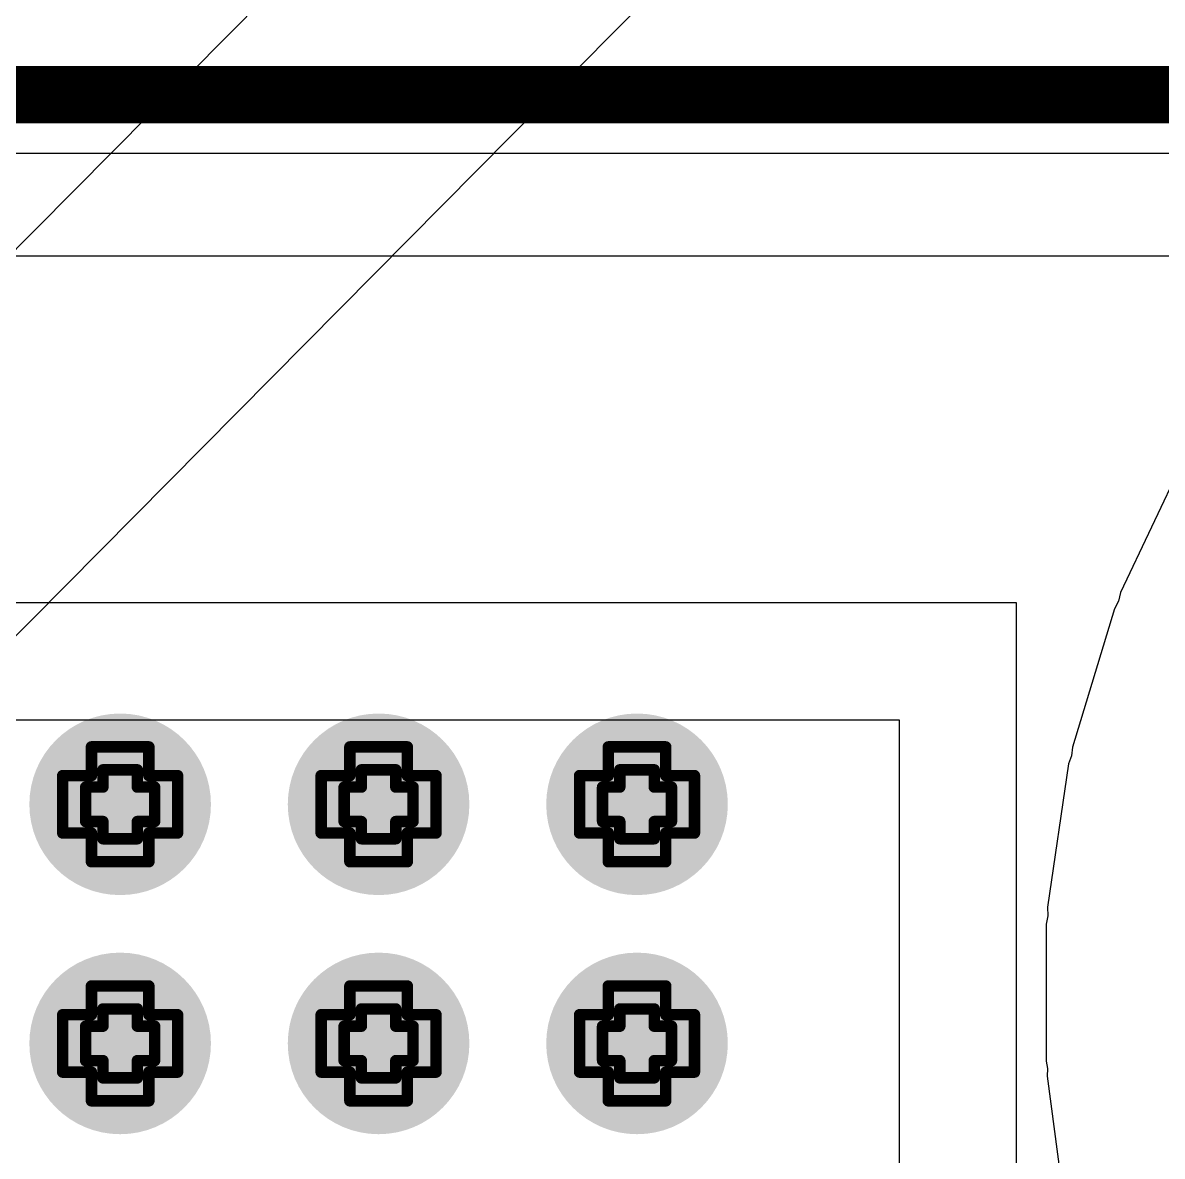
# Model space of a CAD drawing. Header units: inches. Extents: x -4 to 5258, y -4 to 5281.
# Drawn here: x 132.6 to 137.64, y 101.31 to 106.33 of the extents above; entities that cross this region are included whole.
import ezdxf

# ---------------------------------------------------------------- set-up
doc = ezdxf.new("R2010")
doc.units = ezdxf.units.IN
for name, color, linetype in [('Board Outline', 216, 'Continuous'), ('Bottom Layer', 5, 'Continuous'), ('Bottom Solder', 6, 'Continuous'), ('Drill Drawing', 1, 'Continuous'), ('Layer 1', 16, 'Continuous'), ('Layer 2', 76, 'Continuous'), ('Top Layer', 1, 'Continuous'), ('Top Solder', 216, 'Continuous'), ('Via Holes', 16, 'Continuous')]:
    doc.layers.add(name, color=color, linetype=linetype)

# ---------------------------------------------------------------- blocks, each defined once
blk = doc.blocks.new('13_WQFN_HR__3_2__31')
at = {"layer": 'Top Solder'}
for p in [(-0.5467, -0.9227), (1.1783, -0.9227)]:
    blk.add_line(p, (5220.6763, 5271.621), dxfattribs=at)

msp = doc.modelspace()

# ---------------------------------------------------------------- hatches: boundary and pattern name
at = {"layer": 'Bottom Layer'}
h = msp.add_hatch(color=5, dxfattribs=at)
edge = h.paths.add_edge_path()
edge.add_arc((133.0282, 102.8697), 0.3, 0, 360)
h = msp.add_hatch(color=5, dxfattribs=at)
edge = h.paths.add_edge_path()
edge.add_arc((134.1712, 102.8697), 0.3, 0, 360)
h = msp.add_hatch(color=5, dxfattribs=at)
edge = h.paths.add_edge_path()
edge.add_arc((135.3142, 102.8697), 0.3, 0, 360)
h = msp.add_hatch(color=5, dxfattribs=at)
edge = h.paths.add_edge_path()
edge.add_arc((133.0282, 101.812), 0.3, 0, 360)
h = msp.add_hatch(color=5, dxfattribs=at)
edge = h.paths.add_edge_path()
edge.add_arc((134.1712, 101.812), 0.3, 0, 360)
h = msp.add_hatch(color=5, dxfattribs=at)
edge = h.paths.add_edge_path()
edge.add_arc((135.3142, 101.812), 0.3, 0, 360)
at = {"layer": 'Bottom Solder'}
h = msp.add_hatch(color=6, dxfattribs=at)
edge = h.paths.add_edge_path()
edge.add_arc((133.0282, 102.8697), 0.4016, 0, 360)
h = msp.add_hatch(color=6, dxfattribs=at)
edge = h.paths.add_edge_path()
edge.add_arc((134.1712, 102.8697), 0.4016, 0, 360)
h = msp.add_hatch(color=6, dxfattribs=at)
edge = h.paths.add_edge_path()
edge.add_arc((135.3142, 102.8697), 0.4016, 0, 360)
h = msp.add_hatch(color=6, dxfattribs=at)
edge = h.paths.add_edge_path()
edge.add_arc((133.0282, 101.812), 0.4016, 0, 360)
h = msp.add_hatch(color=6, dxfattribs=at)
edge = h.paths.add_edge_path()
edge.add_arc((134.1712, 101.812), 0.4016, 0, 360)
h = msp.add_hatch(color=6, dxfattribs=at)
edge = h.paths.add_edge_path()
edge.add_arc((135.3142, 101.812), 0.4016, 0, 360)
at = {"layer": 'Layer 1'}
h = msp.add_hatch(color=16, dxfattribs=at)
edge = h.paths.add_edge_path()
edge.add_arc((133.0282, 102.8697), 0.3, 0, 360)
h = msp.add_hatch(color=16, dxfattribs=at)
edge = h.paths.add_edge_path()
edge.add_arc((134.1712, 102.8697), 0.3, 0, 360)
h = msp.add_hatch(color=16, dxfattribs=at)
edge = h.paths.add_edge_path()
edge.add_arc((135.3142, 102.8697), 0.3, 0, 360)
h = msp.add_hatch(color=16, dxfattribs=at)
edge = h.paths.add_edge_path()
edge.add_arc((133.0282, 101.812), 0.3, 0, 360)
h = msp.add_hatch(color=16, dxfattribs=at)
edge = h.paths.add_edge_path()
edge.add_arc((134.1712, 101.812), 0.3, 0, 360)
h = msp.add_hatch(color=16, dxfattribs=at)
edge = h.paths.add_edge_path()
edge.add_arc((135.3142, 101.812), 0.3, 0, 360)
at = {"layer": 'Layer 2'}
h = msp.add_hatch(color=76, dxfattribs=at)
edge = h.paths.add_edge_path()
edge.add_arc((133.0282, 102.8697), 0.3, 0, 360)
h = msp.add_hatch(color=76, dxfattribs=at)
edge = h.paths.add_edge_path()
edge.add_arc((134.1712, 102.8697), 0.3, 0, 360)
h = msp.add_hatch(color=76, dxfattribs=at)
edge = h.paths.add_edge_path()
edge.add_arc((135.3142, 102.8697), 0.3, 0, 360)
h = msp.add_hatch(color=76, dxfattribs=at)
edge = h.paths.add_edge_path()
edge.add_arc((133.0282, 101.812), 0.3, 0, 360)
h = msp.add_hatch(color=76, dxfattribs=at)
edge = h.paths.add_edge_path()
edge.add_arc((134.1712, 101.812), 0.3, 0, 360)
h = msp.add_hatch(color=76, dxfattribs=at)
edge = h.paths.add_edge_path()
edge.add_arc((135.3142, 101.812), 0.3, 0, 360)
at = {"layer": 'Top Layer'}
h = msp.add_hatch(color=1, dxfattribs=at)
edge = h.paths.add_edge_path()
edge.add_arc((133.0282, 102.8697), 0.3, 0, 360)
h = msp.add_hatch(color=1, dxfattribs=at)
edge = h.paths.add_edge_path()
edge.add_arc((134.1712, 102.8697), 0.3, 0, 360)
h = msp.add_hatch(color=1, dxfattribs=at)
edge = h.paths.add_edge_path()
edge.add_arc((135.3142, 102.8697), 0.3, 0, 360)
h = msp.add_hatch(color=1, dxfattribs=at)
edge = h.paths.add_edge_path()
edge.add_arc((133.0282, 101.812), 0.3, 0, 360)
h = msp.add_hatch(color=1, dxfattribs=at)
edge = h.paths.add_edge_path()
edge.add_arc((134.1712, 101.812), 0.3, 0, 360)
h = msp.add_hatch(color=1, dxfattribs=at)
edge = h.paths.add_edge_path()
edge.add_arc((135.3142, 101.812), 0.3, 0, 360)
at = {"layer": 'Top Solder'}
h = msp.add_hatch(color=216, dxfattribs=at)
edge = h.paths.add_edge_path()
edge.add_arc((133.0282, 102.8697), 0.4016, 0, 360)
h = msp.add_hatch(color=216, dxfattribs=at)
edge = h.paths.add_edge_path()
edge.add_arc((134.1712, 102.8697), 0.4016, 0, 360)
h = msp.add_hatch(color=216, dxfattribs=at)
edge = h.paths.add_edge_path()
edge.add_arc((135.3142, 102.8697), 0.4016, 0, 360)
h = msp.add_hatch(color=216, dxfattribs=at)
edge = h.paths.add_edge_path()
edge.add_arc((133.0282, 101.812), 0.4016, 0, 360)
h = msp.add_hatch(color=216, dxfattribs=at)
edge = h.paths.add_edge_path()
edge.add_arc((134.1712, 101.812), 0.4016, 0, 360)
h = msp.add_hatch(color=216, dxfattribs=at)
edge = h.paths.add_edge_path()
edge.add_arc((135.3142, 101.812), 0.4016, 0, 360)
at = {"layer": 'Via Holes'}
h = msp.add_hatch(color=7, dxfattribs=at)
edge = h.paths.add_edge_path()
edge.add_arc((133.0282, 102.8697), 0.15, 0, 360)
h = msp.add_hatch(color=7, dxfattribs=at)
edge = h.paths.add_edge_path()
edge.add_arc((134.1712, 102.8697), 0.15, 0, 360)
h = msp.add_hatch(color=7, dxfattribs=at)
edge = h.paths.add_edge_path()
edge.add_arc((135.3142, 102.8697), 0.15, 0, 360)
h = msp.add_hatch(color=7, dxfattribs=at)
edge = h.paths.add_edge_path()
edge.add_arc((133.0282, 101.812), 0.15, 0, 360)
h = msp.add_hatch(color=7, dxfattribs=at)
edge = h.paths.add_edge_path()
edge.add_arc((134.1712, 101.812), 0.15, 0, 360)
h = msp.add_hatch(color=7, dxfattribs=at)
edge = h.paths.add_edge_path()
edge.add_arc((135.3142, 101.812), 0.15, 0, 360)

# ---------------------------------------------------------------- linework, layer by layer
at = {"layer": 'Board Outline'}
msp.add_lwpolyline([(-4.0093, 106.0093, 0.254, 0.254, 0), (145.9907, 106.0093, 0.254, 0.254, 0)], format="xyseb", dxfattribs=at)
at = {"layer": 'Bottom Layer'}
for p, q in [((126.6782, 105.2954), (138.2698, 105.2954)), ((137.7269, 104.385), (137.4532, 103.8062)), ((137.4439, 103.769), (137.4258, 103.7351)), ((137.4532, 103.8062), (137.4439, 103.769)), ((137.4258, 103.7351), (137.2399, 103.1224)), ((137.2399, 103.1224), (137.2362, 103.0842)), ((137.2362, 103.0842), (137.2232, 103.0481)), ((137.2232, 103.0481), (137.1293, 102.4148)), ((137.1293, 102.4148), (137.1312, 102.3764)), ((137.1312, 102.3764), (137.1237, 102.3388)), ((137.1237, 102.3388), (137.1237, 101.7342)), ((137.1237, 101.7342), (137.1303, 101.7007)), ((137.1303, 101.7007), (137.1281, 101.6666)), ((137.1281, 101.6666), (137.2024, 101.1026))]:
    msp.add_line(p, q, dxfattribs=at)
at = {"layer": 'Drill Drawing'}
for points in [[(132.9012, 102.9967, 0.0508, 0.0508, 0), (132.9012, 103.1237, 0.0508, 0.0508, 0)], [(132.9012, 103.1237, 0.0508, 0.0508, 0), (133.1552, 103.1237, 0.0508, 0.0508, 0)], [(133.1552, 102.9967, 0.0508, 0.0508, 0), (133.1552, 103.1237, 0.0508, 0.0508, 0)], [(134.0442, 102.9967, 0.0508, 0.0508, 0), (134.0442, 103.1237, 0.0508, 0.0508, 0)], [(134.0442, 103.1237, 0.0508, 0.0508, 0), (134.2982, 103.1237, 0.0508, 0.0508, 0)], [(134.2982, 102.9967, 0.0508, 0.0508, 0), (134.2982, 103.1237, 0.0508, 0.0508, 0)], [(135.1872, 102.9967, 0.0508, 0.0508, 0), (135.1872, 103.1237, 0.0508, 0.0508, 0)], [(135.1872, 103.1237, 0.0508, 0.0508, 0), (135.4412, 103.1237, 0.0508, 0.0508, 0)], [(135.4412, 102.9967, 0.0508, 0.0508, 0), (135.4412, 103.1237, 0.0508, 0.0508, 0)], [(132.7742, 102.7427, 0.0508, 0.0508, 0), (132.7742, 102.9967, 0.0508, 0.0508, 0)], [(132.7742, 102.9967, 0.0508, 0.0508, 0), (132.9012, 102.9967, 0.0508, 0.0508, 0)], [(132.952, 102.9459, 0.0508, 0.0508, 0), (132.952, 103.0221, 0.0508, 0.0508, 0)], [(132.952, 103.0221, 0.0508, 0.0508, 0), (133.1044, 103.0221, 0.0508, 0.0508, 0)], [(133.1044, 102.9459, 0.0508, 0.0508, 0), (133.1044, 103.0221, 0.0508, 0.0508, 0)], [(133.1552, 102.9967, 0.0508, 0.0508, 0), (133.2822, 102.9967, 0.0508, 0.0508, 0)], [(133.2822, 102.7427, 0.0508, 0.0508, 0), (133.2822, 102.9967, 0.0508, 0.0508, 0)], [(133.9172, 102.7427, 0.0508, 0.0508, 0), (133.9172, 102.9967, 0.0508, 0.0508, 0)], [(133.9172, 102.9967, 0.0508, 0.0508, 0), (134.0442, 102.9967, 0.0508, 0.0508, 0)], [(134.095, 102.9459, 0.0508, 0.0508, 0), (134.095, 103.0221, 0.0508, 0.0508, 0)], [(134.095, 103.0221, 0.0508, 0.0508, 0), (134.2474, 103.0221, 0.0508, 0.0508, 0)], [(134.2474, 102.9459, 0.0508, 0.0508, 0), (134.2474, 103.0221, 0.0508, 0.0508, 0)], [(134.2982, 102.9967, 0.0508, 0.0508, 0), (134.4252, 102.9967, 0.0508, 0.0508, 0)], [(134.4252, 102.7427, 0.0508, 0.0508, 0), (134.4252, 102.9967, 0.0508, 0.0508, 0)], [(135.0602, 102.7427, 0.0508, 0.0508, 0), (135.0602, 102.9967, 0.0508, 0.0508, 0)], [(135.0602, 102.9967, 0.0508, 0.0508, 0), (135.1872, 102.9967, 0.0508, 0.0508, 0)], [(135.238, 102.9459, 0.0508, 0.0508, 0), (135.238, 103.0221, 0.0508, 0.0508, 0)], [(135.238, 103.0221, 0.0508, 0.0508, 0), (135.3904, 103.0221, 0.0508, 0.0508, 0)], [(135.3904, 102.9459, 0.0508, 0.0508, 0), (135.3904, 103.0221, 0.0508, 0.0508, 0)], [(135.4412, 102.9967, 0.0508, 0.0508, 0), (135.5682, 102.9967, 0.0508, 0.0508, 0)], [(135.5682, 102.7427, 0.0508, 0.0508, 0), (135.5682, 102.9967, 0.0508, 0.0508, 0)], [(132.8758, 102.7935, 0.0508, 0.0508, 0), (132.8758, 102.9459, 0.0508, 0.0508, 0)], [(132.8758, 102.9459, 0.0508, 0.0508, 0), (132.952, 102.9459, 0.0508, 0.0508, 0)], [(133.1044, 102.9459, 0.0508, 0.0508, 0), (133.1806, 102.9459, 0.0508, 0.0508, 0)], [(133.1806, 102.7935, 0.0508, 0.0508, 0), (133.1806, 102.9459, 0.0508, 0.0508, 0)], [(134.0188, 102.7935, 0.0508, 0.0508, 0), (134.0188, 102.9459, 0.0508, 0.0508, 0)], [(134.0188, 102.9459, 0.0508, 0.0508, 0), (134.095, 102.9459, 0.0508, 0.0508, 0)], [(134.2474, 102.9459, 0.0508, 0.0508, 0), (134.3236, 102.9459, 0.0508, 0.0508, 0)], [(134.3236, 102.7935, 0.0508, 0.0508, 0), (134.3236, 102.9459, 0.0508, 0.0508, 0)], [(135.1618, 102.7935, 0.0508, 0.0508, 0), (135.1618, 102.9459, 0.0508, 0.0508, 0)], [(135.1618, 102.9459, 0.0508, 0.0508, 0), (135.238, 102.9459, 0.0508, 0.0508, 0)], [(135.3904, 102.9459, 0.0508, 0.0508, 0), (135.4666, 102.9459, 0.0508, 0.0508, 0)], [(135.4666, 102.7935, 0.0508, 0.0508, 0), (135.4666, 102.9459, 0.0508, 0.0508, 0)], [(132.8758, 102.7935, 0.0508, 0.0508, 0), (132.952, 102.7935, 0.0508, 0.0508, 0)], [(132.952, 102.7173, 0.0508, 0.0508, 0), (132.952, 102.7935, 0.0508, 0.0508, 0)], [(133.1044, 102.7935, 0.0508, 0.0508, 0), (133.1806, 102.7935, 0.0508, 0.0508, 0)], [(133.1044, 102.7173, 0.0508, 0.0508, 0), (133.1044, 102.7935, 0.0508, 0.0508, 0)], [(134.0188, 102.7935, 0.0508, 0.0508, 0), (134.095, 102.7935, 0.0508, 0.0508, 0)], [(134.095, 102.7173, 0.0508, 0.0508, 0), (134.095, 102.7935, 0.0508, 0.0508, 0)], [(134.2474, 102.7935, 0.0508, 0.0508, 0), (134.3236, 102.7935, 0.0508, 0.0508, 0)], [(134.2474, 102.7173, 0.0508, 0.0508, 0), (134.2474, 102.7935, 0.0508, 0.0508, 0)], [(135.1618, 102.7935, 0.0508, 0.0508, 0), (135.238, 102.7935, 0.0508, 0.0508, 0)], [(135.238, 102.7173, 0.0508, 0.0508, 0), (135.238, 102.7935, 0.0508, 0.0508, 0)], [(135.3904, 102.7935, 0.0508, 0.0508, 0), (135.4666, 102.7935, 0.0508, 0.0508, 0)], [(135.3904, 102.7173, 0.0508, 0.0508, 0), (135.3904, 102.7935, 0.0508, 0.0508, 0)], [(132.7742, 102.7427, 0.0508, 0.0508, 0), (132.9012, 102.7427, 0.0508, 0.0508, 0)], [(132.9012, 102.6157, 0.0508, 0.0508, 0), (132.9012, 102.7427, 0.0508, 0.0508, 0)], [(133.1552, 102.7427, 0.0508, 0.0508, 0), (133.2822, 102.7427, 0.0508, 0.0508, 0)], [(133.1552, 102.6157, 0.0508, 0.0508, 0), (133.1552, 102.7427, 0.0508, 0.0508, 0)], [(133.9172, 102.7427, 0.0508, 0.0508, 0), (134.0442, 102.7427, 0.0508, 0.0508, 0)], [(134.0442, 102.6157, 0.0508, 0.0508, 0), (134.0442, 102.7427, 0.0508, 0.0508, 0)], [(134.2982, 102.7427, 0.0508, 0.0508, 0), (134.4252, 102.7427, 0.0508, 0.0508, 0)], [(134.2982, 102.6157, 0.0508, 0.0508, 0), (134.2982, 102.7427, 0.0508, 0.0508, 0)], [(135.0602, 102.7427, 0.0508, 0.0508, 0), (135.1872, 102.7427, 0.0508, 0.0508, 0)], [(135.1872, 102.6157, 0.0508, 0.0508, 0), (135.1872, 102.7427, 0.0508, 0.0508, 0)], [(135.4412, 102.7427, 0.0508, 0.0508, 0), (135.5682, 102.7427, 0.0508, 0.0508, 0)], [(135.4412, 102.6157, 0.0508, 0.0508, 0), (135.4412, 102.7427, 0.0508, 0.0508, 0)], [(132.952, 102.7173, 0.0508, 0.0508, 0), (133.1044, 102.7173, 0.0508, 0.0508, 0)], [(134.095, 102.7173, 0.0508, 0.0508, 0), (134.2474, 102.7173, 0.0508, 0.0508, 0)], [(135.238, 102.7173, 0.0508, 0.0508, 0), (135.3904, 102.7173, 0.0508, 0.0508, 0)], [(132.9012, 102.6157, 0.0508, 0.0508, 0), (133.1552, 102.6157, 0.0508, 0.0508, 0)], [(134.0442, 102.6157, 0.0508, 0.0508, 0), (134.2982, 102.6157, 0.0508, 0.0508, 0)], [(135.1872, 102.6157, 0.0508, 0.0508, 0), (135.4412, 102.6157, 0.0508, 0.0508, 0)], [(132.9012, 101.939, 0.0508, 0.0508, 0), (132.9012, 102.066, 0.0508, 0.0508, 0)], [(132.9012, 102.066, 0.0508, 0.0508, 0), (133.1552, 102.066, 0.0508, 0.0508, 0)], [(133.1552, 101.939, 0.0508, 0.0508, 0), (133.1552, 102.066, 0.0508, 0.0508, 0)], [(134.0442, 101.939, 0.0508, 0.0508, 0), (134.0442, 102.066, 0.0508, 0.0508, 0)], [(134.0442, 102.066, 0.0508, 0.0508, 0), (134.2982, 102.066, 0.0508, 0.0508, 0)], [(134.2982, 101.939, 0.0508, 0.0508, 0), (134.2982, 102.066, 0.0508, 0.0508, 0)], [(135.1872, 101.939, 0.0508, 0.0508, 0), (135.1872, 102.066, 0.0508, 0.0508, 0)], [(135.1872, 102.066, 0.0508, 0.0508, 0), (135.4412, 102.066, 0.0508, 0.0508, 0)], [(135.4412, 101.939, 0.0508, 0.0508, 0), (135.4412, 102.066, 0.0508, 0.0508, 0)], [(132.7742, 101.685, 0.0508, 0.0508, 0), (132.7742, 101.939, 0.0508, 0.0508, 0)], [(132.7742, 101.939, 0.0508, 0.0508, 0), (132.9012, 101.939, 0.0508, 0.0508, 0)], [(132.952, 101.8882, 0.0508, 0.0508, 0), (132.952, 101.9644, 0.0508, 0.0508, 0)], [(132.952, 101.9644, 0.0508, 0.0508, 0), (133.1044, 101.9644, 0.0508, 0.0508, 0)], [(133.1044, 101.8882, 0.0508, 0.0508, 0), (133.1044, 101.9644, 0.0508, 0.0508, 0)], [(133.1552, 101.939, 0.0508, 0.0508, 0), (133.2822, 101.939, 0.0508, 0.0508, 0)], [(133.2822, 101.685, 0.0508, 0.0508, 0), (133.2822, 101.939, 0.0508, 0.0508, 0)], [(133.9172, 101.685, 0.0508, 0.0508, 0), (133.9172, 101.939, 0.0508, 0.0508, 0)], [(133.9172, 101.939, 0.0508, 0.0508, 0), (134.0442, 101.939, 0.0508, 0.0508, 0)], [(134.095, 101.8882, 0.0508, 0.0508, 0), (134.095, 101.9644, 0.0508, 0.0508, 0)], [(134.095, 101.9644, 0.0508, 0.0508, 0), (134.2474, 101.9644, 0.0508, 0.0508, 0)], [(134.2474, 101.8882, 0.0508, 0.0508, 0), (134.2474, 101.9644, 0.0508, 0.0508, 0)], [(134.2982, 101.939, 0.0508, 0.0508, 0), (134.4252, 101.939, 0.0508, 0.0508, 0)], [(134.4252, 101.685, 0.0508, 0.0508, 0), (134.4252, 101.939, 0.0508, 0.0508, 0)], [(135.0602, 101.685, 0.0508, 0.0508, 0), (135.0602, 101.939, 0.0508, 0.0508, 0)], [(135.0602, 101.939, 0.0508, 0.0508, 0), (135.1872, 101.939, 0.0508, 0.0508, 0)], [(135.238, 101.8882, 0.0508, 0.0508, 0), (135.238, 101.9644, 0.0508, 0.0508, 0)], [(135.238, 101.9644, 0.0508, 0.0508, 0), (135.3904, 101.9644, 0.0508, 0.0508, 0)], [(135.3904, 101.8882, 0.0508, 0.0508, 0), (135.3904, 101.9644, 0.0508, 0.0508, 0)], [(135.4412, 101.939, 0.0508, 0.0508, 0), (135.5682, 101.939, 0.0508, 0.0508, 0)], [(135.5682, 101.685, 0.0508, 0.0508, 0), (135.5682, 101.939, 0.0508, 0.0508, 0)], [(132.8758, 101.7358, 0.0508, 0.0508, 0), (132.8758, 101.8882, 0.0508, 0.0508, 0)], [(132.8758, 101.8882, 0.0508, 0.0508, 0), (132.952, 101.8882, 0.0508, 0.0508, 0)], [(133.1044, 101.8882, 0.0508, 0.0508, 0), (133.1806, 101.8882, 0.0508, 0.0508, 0)], [(133.1806, 101.7358, 0.0508, 0.0508, 0), (133.1806, 101.8882, 0.0508, 0.0508, 0)], [(134.0188, 101.7358, 0.0508, 0.0508, 0), (134.0188, 101.8882, 0.0508, 0.0508, 0)], [(134.0188, 101.8882, 0.0508, 0.0508, 0), (134.095, 101.8882, 0.0508, 0.0508, 0)], [(134.2474, 101.8882, 0.0508, 0.0508, 0), (134.3236, 101.8882, 0.0508, 0.0508, 0)], [(134.3236, 101.7358, 0.0508, 0.0508, 0), (134.3236, 101.8882, 0.0508, 0.0508, 0)], [(135.1618, 101.7358, 0.0508, 0.0508, 0), (135.1618, 101.8882, 0.0508, 0.0508, 0)], [(135.1618, 101.8882, 0.0508, 0.0508, 0), (135.238, 101.8882, 0.0508, 0.0508, 0)], [(135.3904, 101.8882, 0.0508, 0.0508, 0), (135.4666, 101.8882, 0.0508, 0.0508, 0)], [(135.4666, 101.7358, 0.0508, 0.0508, 0), (135.4666, 101.8882, 0.0508, 0.0508, 0)], [(132.8758, 101.7358, 0.0508, 0.0508, 0), (132.952, 101.7358, 0.0508, 0.0508, 0)], [(132.952, 101.6596, 0.0508, 0.0508, 0), (132.952, 101.7358, 0.0508, 0.0508, 0)], [(133.1044, 101.7358, 0.0508, 0.0508, 0), (133.1806, 101.7358, 0.0508, 0.0508, 0)], [(133.1044, 101.6596, 0.0508, 0.0508, 0), (133.1044, 101.7358, 0.0508, 0.0508, 0)], [(134.0188, 101.7358, 0.0508, 0.0508, 0), (134.095, 101.7358, 0.0508, 0.0508, 0)], [(134.095, 101.6596, 0.0508, 0.0508, 0), (134.095, 101.7358, 0.0508, 0.0508, 0)], [(134.2474, 101.7358, 0.0508, 0.0508, 0), (134.3236, 101.7358, 0.0508, 0.0508, 0)], [(134.2474, 101.6596, 0.0508, 0.0508, 0), (134.2474, 101.7358, 0.0508, 0.0508, 0)], [(135.1618, 101.7358, 0.0508, 0.0508, 0), (135.238, 101.7358, 0.0508, 0.0508, 0)], [(135.238, 101.6596, 0.0508, 0.0508, 0), (135.238, 101.7358, 0.0508, 0.0508, 0)], [(135.3904, 101.7358, 0.0508, 0.0508, 0), (135.4666, 101.7358, 0.0508, 0.0508, 0)], [(135.3904, 101.6596, 0.0508, 0.0508, 0), (135.3904, 101.7358, 0.0508, 0.0508, 0)], [(132.7742, 101.685, 0.0508, 0.0508, 0), (132.9012, 101.685, 0.0508, 0.0508, 0)], [(132.9012, 101.558, 0.0508, 0.0508, 0), (132.9012, 101.685, 0.0508, 0.0508, 0)], [(133.1552, 101.685, 0.0508, 0.0508, 0), (133.2822, 101.685, 0.0508, 0.0508, 0)], [(133.1552, 101.558, 0.0508, 0.0508, 0), (133.1552, 101.685, 0.0508, 0.0508, 0)], [(133.9172, 101.685, 0.0508, 0.0508, 0), (134.0442, 101.685, 0.0508, 0.0508, 0)], [(134.0442, 101.558, 0.0508, 0.0508, 0), (134.0442, 101.685, 0.0508, 0.0508, 0)], [(134.2982, 101.685, 0.0508, 0.0508, 0), (134.4252, 101.685, 0.0508, 0.0508, 0)], [(134.2982, 101.558, 0.0508, 0.0508, 0), (134.2982, 101.685, 0.0508, 0.0508, 0)], [(135.0602, 101.685, 0.0508, 0.0508, 0), (135.1872, 101.685, 0.0508, 0.0508, 0)], [(135.1872, 101.558, 0.0508, 0.0508, 0), (135.1872, 101.685, 0.0508, 0.0508, 0)], [(135.4412, 101.685, 0.0508, 0.0508, 0), (135.5682, 101.685, 0.0508, 0.0508, 0)], [(135.4412, 101.558, 0.0508, 0.0508, 0), (135.4412, 101.685, 0.0508, 0.0508, 0)], [(132.952, 101.6596, 0.0508, 0.0508, 0), (133.1044, 101.6596, 0.0508, 0.0508, 0)], [(134.095, 101.6596, 0.0508, 0.0508, 0), (134.2474, 101.6596, 0.0508, 0.0508, 0)], [(135.238, 101.6596, 0.0508, 0.0508, 0), (135.3904, 101.6596, 0.0508, 0.0508, 0)], [(132.9012, 101.558, 0.0508, 0.0508, 0), (133.1552, 101.558, 0.0508, 0.0508, 0)], [(134.0442, 101.558, 0.0508, 0.0508, 0), (134.2982, 101.558, 0.0508, 0.0508, 0)], [(135.1872, 101.558, 0.0508, 0.0508, 0), (135.4412, 101.558, 0.0508, 0.0508, 0)]]:
    msp.add_lwpolyline(points, format="xyseb", dxfattribs=at)
for points in [[(132.8885, 103.1237, 0.0254, 0.0254, 1), (132.9139, 103.1237, 0.0254, 0.0254, 1)], [(132.8885, 103.1237, 0.0254, 0.0254, 1), (132.9139, 103.1237, 0.0254, 0.0254, 1)], [(133.1425, 103.1237, 0.0254, 0.0254, 1), (133.1679, 103.1237, 0.0254, 0.0254, 1)], [(133.1425, 103.1237, 0.0254, 0.0254, 1), (133.1679, 103.1237, 0.0254, 0.0254, 1)], [(134.0315, 103.1237, 0.0254, 0.0254, 1), (134.0569, 103.1237, 0.0254, 0.0254, 1)], [(134.0315, 103.1237, 0.0254, 0.0254, 1), (134.0569, 103.1237, 0.0254, 0.0254, 1)], [(134.2855, 103.1237, 0.0254, 0.0254, 1), (134.3109, 103.1237, 0.0254, 0.0254, 1)], [(134.2855, 103.1237, 0.0254, 0.0254, 1), (134.3109, 103.1237, 0.0254, 0.0254, 1)], [(135.1745, 103.1237, 0.0254, 0.0254, 1), (135.1999, 103.1237, 0.0254, 0.0254, 1)], [(135.1745, 103.1237, 0.0254, 0.0254, 1), (135.1999, 103.1237, 0.0254, 0.0254, 1)], [(135.4285, 103.1237, 0.0254, 0.0254, 1), (135.4539, 103.1237, 0.0254, 0.0254, 1)], [(135.4285, 103.1237, 0.0254, 0.0254, 1), (135.4539, 103.1237, 0.0254, 0.0254, 1)], [(132.7615, 102.9967, 0.0254, 0.0254, 1), (132.7869, 102.9967, 0.0254, 0.0254, 1)], [(132.7615, 102.9967, 0.0254, 0.0254, 1), (132.7869, 102.9967, 0.0254, 0.0254, 1)], [(132.8885, 102.9967, 0.0254, 0.0254, 1), (132.9139, 102.9967, 0.0254, 0.0254, 1)], [(132.8885, 102.9967, 0.0254, 0.0254, 1), (132.9139, 102.9967, 0.0254, 0.0254, 1)], [(132.9393, 103.0221, 0.0254, 0.0254, 1), (132.9647, 103.0221, 0.0254, 0.0254, 1)], [(132.9393, 103.0221, 0.0254, 0.0254, 1), (132.9647, 103.0221, 0.0254, 0.0254, 1)], [(133.0917, 103.0221, 0.0254, 0.0254, 1), (133.1171, 103.0221, 0.0254, 0.0254, 1)], [(133.0917, 103.0221, 0.0254, 0.0254, 1), (133.1171, 103.0221, 0.0254, 0.0254, 1)], [(133.1425, 102.9967, 0.0254, 0.0254, 1), (133.1679, 102.9967, 0.0254, 0.0254, 1)], [(133.1425, 102.9967, 0.0254, 0.0254, 1), (133.1679, 102.9967, 0.0254, 0.0254, 1)], [(133.2695, 102.9967, 0.0254, 0.0254, 1), (133.2949, 102.9967, 0.0254, 0.0254, 1)], [(133.2695, 102.9967, 0.0254, 0.0254, 1), (133.2949, 102.9967, 0.0254, 0.0254, 1)], [(133.9045, 102.9967, 0.0254, 0.0254, 1), (133.9299, 102.9967, 0.0254, 0.0254, 1)], [(133.9045, 102.9967, 0.0254, 0.0254, 1), (133.9299, 102.9967, 0.0254, 0.0254, 1)], [(134.0315, 102.9967, 0.0254, 0.0254, 1), (134.0569, 102.9967, 0.0254, 0.0254, 1)], [(134.0315, 102.9967, 0.0254, 0.0254, 1), (134.0569, 102.9967, 0.0254, 0.0254, 1)], [(134.0823, 103.0221, 0.0254, 0.0254, 1), (134.1077, 103.0221, 0.0254, 0.0254, 1)], [(134.0823, 103.0221, 0.0254, 0.0254, 1), (134.1077, 103.0221, 0.0254, 0.0254, 1)], [(134.2347, 103.0221, 0.0254, 0.0254, 1), (134.2601, 103.0221, 0.0254, 0.0254, 1)], [(134.2347, 103.0221, 0.0254, 0.0254, 1), (134.2601, 103.0221, 0.0254, 0.0254, 1)], [(134.2855, 102.9967, 0.0254, 0.0254, 1), (134.3109, 102.9967, 0.0254, 0.0254, 1)], [(134.2855, 102.9967, 0.0254, 0.0254, 1), (134.3109, 102.9967, 0.0254, 0.0254, 1)], [(134.4125, 102.9967, 0.0254, 0.0254, 1), (134.4379, 102.9967, 0.0254, 0.0254, 1)], [(134.4125, 102.9967, 0.0254, 0.0254, 1), (134.4379, 102.9967, 0.0254, 0.0254, 1)], [(135.0475, 102.9967, 0.0254, 0.0254, 1), (135.0729, 102.9967, 0.0254, 0.0254, 1)], [(135.0475, 102.9967, 0.0254, 0.0254, 1), (135.0729, 102.9967, 0.0254, 0.0254, 1)], [(135.1745, 102.9967, 0.0254, 0.0254, 1), (135.1999, 102.9967, 0.0254, 0.0254, 1)], [(135.1745, 102.9967, 0.0254, 0.0254, 1), (135.1999, 102.9967, 0.0254, 0.0254, 1)], [(135.2253, 103.0221, 0.0254, 0.0254, 1), (135.2507, 103.0221, 0.0254, 0.0254, 1)], [(135.2253, 103.0221, 0.0254, 0.0254, 1), (135.2507, 103.0221, 0.0254, 0.0254, 1)], [(135.3777, 103.0221, 0.0254, 0.0254, 1), (135.4031, 103.0221, 0.0254, 0.0254, 1)], [(135.3777, 103.0221, 0.0254, 0.0254, 1), (135.4031, 103.0221, 0.0254, 0.0254, 1)], [(135.4285, 102.9967, 0.0254, 0.0254, 1), (135.4539, 102.9967, 0.0254, 0.0254, 1)], [(135.4285, 102.9967, 0.0254, 0.0254, 1), (135.4539, 102.9967, 0.0254, 0.0254, 1)], [(135.5555, 102.9967, 0.0254, 0.0254, 1), (135.5809, 102.9967, 0.0254, 0.0254, 1)], [(135.5555, 102.9967, 0.0254, 0.0254, 1), (135.5809, 102.9967, 0.0254, 0.0254, 1)], [(132.8631, 102.9459, 0.0254, 0.0254, 1), (132.8885, 102.9459, 0.0254, 0.0254, 1)], [(132.8631, 102.9459, 0.0254, 0.0254, 1), (132.8885, 102.9459, 0.0254, 0.0254, 1)], [(132.9393, 102.9459, 0.0254, 0.0254, 1), (132.9647, 102.9459, 0.0254, 0.0254, 1)], [(132.9393, 102.9459, 0.0254, 0.0254, 1), (132.9647, 102.9459, 0.0254, 0.0254, 1)], [(133.0917, 102.9459, 0.0254, 0.0254, 1), (133.1171, 102.9459, 0.0254, 0.0254, 1)], [(133.0917, 102.9459, 0.0254, 0.0254, 1), (133.1171, 102.9459, 0.0254, 0.0254, 1)], [(133.1679, 102.9459, 0.0254, 0.0254, 1), (133.1933, 102.9459, 0.0254, 0.0254, 1)], [(133.1679, 102.9459, 0.0254, 0.0254, 1), (133.1933, 102.9459, 0.0254, 0.0254, 1)], [(134.0061, 102.9459, 0.0254, 0.0254, 1), (134.0315, 102.9459, 0.0254, 0.0254, 1)], [(134.0061, 102.9459, 0.0254, 0.0254, 1), (134.0315, 102.9459, 0.0254, 0.0254, 1)], [(134.0823, 102.9459, 0.0254, 0.0254, 1), (134.1077, 102.9459, 0.0254, 0.0254, 1)], [(134.0823, 102.9459, 0.0254, 0.0254, 1), (134.1077, 102.9459, 0.0254, 0.0254, 1)], [(134.2347, 102.9459, 0.0254, 0.0254, 1), (134.2601, 102.9459, 0.0254, 0.0254, 1)], [(134.2347, 102.9459, 0.0254, 0.0254, 1), (134.2601, 102.9459, 0.0254, 0.0254, 1)], [(134.3109, 102.9459, 0.0254, 0.0254, 1), (134.3363, 102.9459, 0.0254, 0.0254, 1)], [(134.3109, 102.9459, 0.0254, 0.0254, 1), (134.3363, 102.9459, 0.0254, 0.0254, 1)], [(135.1491, 102.9459, 0.0254, 0.0254, 1), (135.1745, 102.9459, 0.0254, 0.0254, 1)], [(135.1491, 102.9459, 0.0254, 0.0254, 1), (135.1745, 102.9459, 0.0254, 0.0254, 1)], [(135.2253, 102.9459, 0.0254, 0.0254, 1), (135.2507, 102.9459, 0.0254, 0.0254, 1)], [(135.2253, 102.9459, 0.0254, 0.0254, 1), (135.2507, 102.9459, 0.0254, 0.0254, 1)], [(135.3777, 102.9459, 0.0254, 0.0254, 1), (135.4031, 102.9459, 0.0254, 0.0254, 1)], [(135.3777, 102.9459, 0.0254, 0.0254, 1), (135.4031, 102.9459, 0.0254, 0.0254, 1)], [(135.4539, 102.9459, 0.0254, 0.0254, 1), (135.4793, 102.9459, 0.0254, 0.0254, 1)], [(135.4539, 102.9459, 0.0254, 0.0254, 1), (135.4793, 102.9459, 0.0254, 0.0254, 1)], [(132.8631, 102.7935, 0.0254, 0.0254, 1), (132.8885, 102.7935, 0.0254, 0.0254, 1)], [(132.8631, 102.7935, 0.0254, 0.0254, 1), (132.8885, 102.7935, 0.0254, 0.0254, 1)], [(132.9393, 102.7935, 0.0254, 0.0254, 1), (132.9647, 102.7935, 0.0254, 0.0254, 1)], [(132.9393, 102.7935, 0.0254, 0.0254, 1), (132.9647, 102.7935, 0.0254, 0.0254, 1)], [(133.0917, 102.7935, 0.0254, 0.0254, 1), (133.1171, 102.7935, 0.0254, 0.0254, 1)], [(133.0917, 102.7935, 0.0254, 0.0254, 1), (133.1171, 102.7935, 0.0254, 0.0254, 1)], [(133.1679, 102.7935, 0.0254, 0.0254, 1), (133.1933, 102.7935, 0.0254, 0.0254, 1)], [(133.1679, 102.7935, 0.0254, 0.0254, 1), (133.1933, 102.7935, 0.0254, 0.0254, 1)], [(134.0061, 102.7935, 0.0254, 0.0254, 1), (134.0315, 102.7935, 0.0254, 0.0254, 1)], [(134.0061, 102.7935, 0.0254, 0.0254, 1), (134.0315, 102.7935, 0.0254, 0.0254, 1)], [(134.0823, 102.7935, 0.0254, 0.0254, 1), (134.1077, 102.7935, 0.0254, 0.0254, 1)], [(134.0823, 102.7935, 0.0254, 0.0254, 1), (134.1077, 102.7935, 0.0254, 0.0254, 1)], [(134.2347, 102.7935, 0.0254, 0.0254, 1), (134.2601, 102.7935, 0.0254, 0.0254, 1)], [(134.2347, 102.7935, 0.0254, 0.0254, 1), (134.2601, 102.7935, 0.0254, 0.0254, 1)], [(134.3109, 102.7935, 0.0254, 0.0254, 1), (134.3363, 102.7935, 0.0254, 0.0254, 1)], [(134.3109, 102.7935, 0.0254, 0.0254, 1), (134.3363, 102.7935, 0.0254, 0.0254, 1)], [(135.1491, 102.7935, 0.0254, 0.0254, 1), (135.1745, 102.7935, 0.0254, 0.0254, 1)], [(135.1491, 102.7935, 0.0254, 0.0254, 1), (135.1745, 102.7935, 0.0254, 0.0254, 1)], [(135.2253, 102.7935, 0.0254, 0.0254, 1), (135.2507, 102.7935, 0.0254, 0.0254, 1)], [(135.2253, 102.7935, 0.0254, 0.0254, 1), (135.2507, 102.7935, 0.0254, 0.0254, 1)], [(135.3777, 102.7935, 0.0254, 0.0254, 1), (135.4031, 102.7935, 0.0254, 0.0254, 1)], [(135.3777, 102.7935, 0.0254, 0.0254, 1), (135.4031, 102.7935, 0.0254, 0.0254, 1)], [(135.4539, 102.7935, 0.0254, 0.0254, 1), (135.4793, 102.7935, 0.0254, 0.0254, 1)], [(135.4539, 102.7935, 0.0254, 0.0254, 1), (135.4793, 102.7935, 0.0254, 0.0254, 1)], [(132.7615, 102.7427, 0.0254, 0.0254, 1), (132.7869, 102.7427, 0.0254, 0.0254, 1)], [(132.7615, 102.7427, 0.0254, 0.0254, 1), (132.7869, 102.7427, 0.0254, 0.0254, 1)], [(132.8885, 102.7427, 0.0254, 0.0254, 1), (132.9139, 102.7427, 0.0254, 0.0254, 1)], [(132.8885, 102.7427, 0.0254, 0.0254, 1), (132.9139, 102.7427, 0.0254, 0.0254, 1)], [(133.1425, 102.7427, 0.0254, 0.0254, 1), (133.1679, 102.7427, 0.0254, 0.0254, 1)], [(133.1425, 102.7427, 0.0254, 0.0254, 1), (133.1679, 102.7427, 0.0254, 0.0254, 1)], [(133.2695, 102.7427, 0.0254, 0.0254, 1), (133.2949, 102.7427, 0.0254, 0.0254, 1)], [(133.2695, 102.7427, 0.0254, 0.0254, 1), (133.2949, 102.7427, 0.0254, 0.0254, 1)], [(133.9045, 102.7427, 0.0254, 0.0254, 1), (133.9299, 102.7427, 0.0254, 0.0254, 1)], [(133.9045, 102.7427, 0.0254, 0.0254, 1), (133.9299, 102.7427, 0.0254, 0.0254, 1)], [(134.0315, 102.7427, 0.0254, 0.0254, 1), (134.0569, 102.7427, 0.0254, 0.0254, 1)], [(134.0315, 102.7427, 0.0254, 0.0254, 1), (134.0569, 102.7427, 0.0254, 0.0254, 1)], [(134.2855, 102.7427, 0.0254, 0.0254, 1), (134.3109, 102.7427, 0.0254, 0.0254, 1)], [(134.2855, 102.7427, 0.0254, 0.0254, 1), (134.3109, 102.7427, 0.0254, 0.0254, 1)], [(134.4125, 102.7427, 0.0254, 0.0254, 1), (134.4379, 102.7427, 0.0254, 0.0254, 1)], [(134.4125, 102.7427, 0.0254, 0.0254, 1), (134.4379, 102.7427, 0.0254, 0.0254, 1)], [(135.0475, 102.7427, 0.0254, 0.0254, 1), (135.0729, 102.7427, 0.0254, 0.0254, 1)], [(135.0475, 102.7427, 0.0254, 0.0254, 1), (135.0729, 102.7427, 0.0254, 0.0254, 1)], [(135.1745, 102.7427, 0.0254, 0.0254, 1), (135.1999, 102.7427, 0.0254, 0.0254, 1)], [(135.1745, 102.7427, 0.0254, 0.0254, 1), (135.1999, 102.7427, 0.0254, 0.0254, 1)], [(135.4285, 102.7427, 0.0254, 0.0254, 1), (135.4539, 102.7427, 0.0254, 0.0254, 1)], [(135.4285, 102.7427, 0.0254, 0.0254, 1), (135.4539, 102.7427, 0.0254, 0.0254, 1)], [(135.5555, 102.7427, 0.0254, 0.0254, 1), (135.5809, 102.7427, 0.0254, 0.0254, 1)], [(135.5555, 102.7427, 0.0254, 0.0254, 1), (135.5809, 102.7427, 0.0254, 0.0254, 1)], [(132.9393, 102.7173, 0.0254, 0.0254, 1), (132.9647, 102.7173, 0.0254, 0.0254, 1)], [(132.9393, 102.7173, 0.0254, 0.0254, 1), (132.9647, 102.7173, 0.0254, 0.0254, 1)], [(133.0917, 102.7173, 0.0254, 0.0254, 1), (133.1171, 102.7173, 0.0254, 0.0254, 1)], [(133.0917, 102.7173, 0.0254, 0.0254, 1), (133.1171, 102.7173, 0.0254, 0.0254, 1)], [(134.0823, 102.7173, 0.0254, 0.0254, 1), (134.1077, 102.7173, 0.0254, 0.0254, 1)], [(134.0823, 102.7173, 0.0254, 0.0254, 1), (134.1077, 102.7173, 0.0254, 0.0254, 1)], [(134.2347, 102.7173, 0.0254, 0.0254, 1), (134.2601, 102.7173, 0.0254, 0.0254, 1)], [(134.2347, 102.7173, 0.0254, 0.0254, 1), (134.2601, 102.7173, 0.0254, 0.0254, 1)], [(135.2253, 102.7173, 0.0254, 0.0254, 1), (135.2507, 102.7173, 0.0254, 0.0254, 1)], [(135.2253, 102.7173, 0.0254, 0.0254, 1), (135.2507, 102.7173, 0.0254, 0.0254, 1)], [(135.3777, 102.7173, 0.0254, 0.0254, 1), (135.4031, 102.7173, 0.0254, 0.0254, 1)], [(135.3777, 102.7173, 0.0254, 0.0254, 1), (135.4031, 102.7173, 0.0254, 0.0254, 1)], [(132.8885, 102.6157, 0.0254, 0.0254, 1), (132.9139, 102.6157, 0.0254, 0.0254, 1)], [(132.8885, 102.6157, 0.0254, 0.0254, 1), (132.9139, 102.6157, 0.0254, 0.0254, 1)], [(133.1425, 102.6157, 0.0254, 0.0254, 1), (133.1679, 102.6157, 0.0254, 0.0254, 1)], [(133.1425, 102.6157, 0.0254, 0.0254, 1), (133.1679, 102.6157, 0.0254, 0.0254, 1)], [(134.0315, 102.6157, 0.0254, 0.0254, 1), (134.0569, 102.6157, 0.0254, 0.0254, 1)], [(134.0315, 102.6157, 0.0254, 0.0254, 1), (134.0569, 102.6157, 0.0254, 0.0254, 1)], [(134.2855, 102.6157, 0.0254, 0.0254, 1), (134.3109, 102.6157, 0.0254, 0.0254, 1)], [(134.2855, 102.6157, 0.0254, 0.0254, 1), (134.3109, 102.6157, 0.0254, 0.0254, 1)], [(135.1745, 102.6157, 0.0254, 0.0254, 1), (135.1999, 102.6157, 0.0254, 0.0254, 1)], [(135.1745, 102.6157, 0.0254, 0.0254, 1), (135.1999, 102.6157, 0.0254, 0.0254, 1)], [(135.4285, 102.6157, 0.0254, 0.0254, 1), (135.4539, 102.6157, 0.0254, 0.0254, 1)], [(135.4285, 102.6157, 0.0254, 0.0254, 1), (135.4539, 102.6157, 0.0254, 0.0254, 1)], [(132.8885, 102.066, 0.0254, 0.0254, 1), (132.9139, 102.066, 0.0254, 0.0254, 1)], [(132.8885, 102.066, 0.0254, 0.0254, 1), (132.9139, 102.066, 0.0254, 0.0254, 1)], [(133.1425, 102.066, 0.0254, 0.0254, 1), (133.1679, 102.066, 0.0254, 0.0254, 1)], [(133.1425, 102.066, 0.0254, 0.0254, 1), (133.1679, 102.066, 0.0254, 0.0254, 1)], [(134.0315, 102.066, 0.0254, 0.0254, 1), (134.0569, 102.066, 0.0254, 0.0254, 1)], [(134.0315, 102.066, 0.0254, 0.0254, 1), (134.0569, 102.066, 0.0254, 0.0254, 1)], [(134.2855, 102.066, 0.0254, 0.0254, 1), (134.3109, 102.066, 0.0254, 0.0254, 1)], [(134.2855, 102.066, 0.0254, 0.0254, 1), (134.3109, 102.066, 0.0254, 0.0254, 1)], [(135.1745, 102.066, 0.0254, 0.0254, 1), (135.1999, 102.066, 0.0254, 0.0254, 1)], [(135.1745, 102.066, 0.0254, 0.0254, 1), (135.1999, 102.066, 0.0254, 0.0254, 1)], [(135.4285, 102.066, 0.0254, 0.0254, 1), (135.4539, 102.066, 0.0254, 0.0254, 1)], [(135.4285, 102.066, 0.0254, 0.0254, 1), (135.4539, 102.066, 0.0254, 0.0254, 1)], [(132.7615, 101.939, 0.0254, 0.0254, 1), (132.7869, 101.939, 0.0254, 0.0254, 1)], [(132.7615, 101.939, 0.0254, 0.0254, 1), (132.7869, 101.939, 0.0254, 0.0254, 1)], [(132.8885, 101.939, 0.0254, 0.0254, 1), (132.9139, 101.939, 0.0254, 0.0254, 1)], [(132.8885, 101.939, 0.0254, 0.0254, 1), (132.9139, 101.939, 0.0254, 0.0254, 1)], [(132.9393, 101.9644, 0.0254, 0.0254, 1), (132.9647, 101.9644, 0.0254, 0.0254, 1)], [(132.9393, 101.9644, 0.0254, 0.0254, 1), (132.9647, 101.9644, 0.0254, 0.0254, 1)], [(133.0917, 101.9644, 0.0254, 0.0254, 1), (133.1171, 101.9644, 0.0254, 0.0254, 1)], [(133.0917, 101.9644, 0.0254, 0.0254, 1), (133.1171, 101.9644, 0.0254, 0.0254, 1)], [(133.1425, 101.939, 0.0254, 0.0254, 1), (133.1679, 101.939, 0.0254, 0.0254, 1)], [(133.1425, 101.939, 0.0254, 0.0254, 1), (133.1679, 101.939, 0.0254, 0.0254, 1)], [(133.2695, 101.939, 0.0254, 0.0254, 1), (133.2949, 101.939, 0.0254, 0.0254, 1)], [(133.2695, 101.939, 0.0254, 0.0254, 1), (133.2949, 101.939, 0.0254, 0.0254, 1)], [(133.9045, 101.939, 0.0254, 0.0254, 1), (133.9299, 101.939, 0.0254, 0.0254, 1)], [(133.9045, 101.939, 0.0254, 0.0254, 1), (133.9299, 101.939, 0.0254, 0.0254, 1)], [(134.0315, 101.939, 0.0254, 0.0254, 1), (134.0569, 101.939, 0.0254, 0.0254, 1)], [(134.0315, 101.939, 0.0254, 0.0254, 1), (134.0569, 101.939, 0.0254, 0.0254, 1)], [(134.0823, 101.9644, 0.0254, 0.0254, 1), (134.1077, 101.9644, 0.0254, 0.0254, 1)], [(134.0823, 101.9644, 0.0254, 0.0254, 1), (134.1077, 101.9644, 0.0254, 0.0254, 1)], [(134.2347, 101.9644, 0.0254, 0.0254, 1), (134.2601, 101.9644, 0.0254, 0.0254, 1)], [(134.2347, 101.9644, 0.0254, 0.0254, 1), (134.2601, 101.9644, 0.0254, 0.0254, 1)], [(134.2855, 101.939, 0.0254, 0.0254, 1), (134.3109, 101.939, 0.0254, 0.0254, 1)], [(134.2855, 101.939, 0.0254, 0.0254, 1), (134.3109, 101.939, 0.0254, 0.0254, 1)], [(134.4125, 101.939, 0.0254, 0.0254, 1), (134.4379, 101.939, 0.0254, 0.0254, 1)], [(134.4125, 101.939, 0.0254, 0.0254, 1), (134.4379, 101.939, 0.0254, 0.0254, 1)], [(135.0475, 101.939, 0.0254, 0.0254, 1), (135.0729, 101.939, 0.0254, 0.0254, 1)], [(135.0475, 101.939, 0.0254, 0.0254, 1), (135.0729, 101.939, 0.0254, 0.0254, 1)], [(135.1745, 101.939, 0.0254, 0.0254, 1), (135.1999, 101.939, 0.0254, 0.0254, 1)], [(135.1745, 101.939, 0.0254, 0.0254, 1), (135.1999, 101.939, 0.0254, 0.0254, 1)], [(135.2253, 101.9644, 0.0254, 0.0254, 1), (135.2507, 101.9644, 0.0254, 0.0254, 1)], [(135.2253, 101.9644, 0.0254, 0.0254, 1), (135.2507, 101.9644, 0.0254, 0.0254, 1)], [(135.3777, 101.9644, 0.0254, 0.0254, 1), (135.4031, 101.9644, 0.0254, 0.0254, 1)], [(135.3777, 101.9644, 0.0254, 0.0254, 1), (135.4031, 101.9644, 0.0254, 0.0254, 1)], [(135.4285, 101.939, 0.0254, 0.0254, 1), (135.4539, 101.939, 0.0254, 0.0254, 1)], [(135.4285, 101.939, 0.0254, 0.0254, 1), (135.4539, 101.939, 0.0254, 0.0254, 1)], [(135.5555, 101.939, 0.0254, 0.0254, 1), (135.5809, 101.939, 0.0254, 0.0254, 1)], [(135.5555, 101.939, 0.0254, 0.0254, 1), (135.5809, 101.939, 0.0254, 0.0254, 1)], [(132.8631, 101.8882, 0.0254, 0.0254, 1), (132.8885, 101.8882, 0.0254, 0.0254, 1)], [(132.8631, 101.8882, 0.0254, 0.0254, 1), (132.8885, 101.8882, 0.0254, 0.0254, 1)], [(132.9393, 101.8882, 0.0254, 0.0254, 1), (132.9647, 101.8882, 0.0254, 0.0254, 1)], [(132.9393, 101.8882, 0.0254, 0.0254, 1), (132.9647, 101.8882, 0.0254, 0.0254, 1)], [(133.0917, 101.8882, 0.0254, 0.0254, 1), (133.1171, 101.8882, 0.0254, 0.0254, 1)], [(133.0917, 101.8882, 0.0254, 0.0254, 1), (133.1171, 101.8882, 0.0254, 0.0254, 1)], [(133.1679, 101.8882, 0.0254, 0.0254, 1), (133.1933, 101.8882, 0.0254, 0.0254, 1)], [(133.1679, 101.8882, 0.0254, 0.0254, 1), (133.1933, 101.8882, 0.0254, 0.0254, 1)], [(134.0061, 101.8882, 0.0254, 0.0254, 1), (134.0315, 101.8882, 0.0254, 0.0254, 1)], [(134.0061, 101.8882, 0.0254, 0.0254, 1), (134.0315, 101.8882, 0.0254, 0.0254, 1)], [(134.0823, 101.8882, 0.0254, 0.0254, 1), (134.1077, 101.8882, 0.0254, 0.0254, 1)], [(134.0823, 101.8882, 0.0254, 0.0254, 1), (134.1077, 101.8882, 0.0254, 0.0254, 1)], [(134.2347, 101.8882, 0.0254, 0.0254, 1), (134.2601, 101.8882, 0.0254, 0.0254, 1)], [(134.2347, 101.8882, 0.0254, 0.0254, 1), (134.2601, 101.8882, 0.0254, 0.0254, 1)], [(134.3109, 101.8882, 0.0254, 0.0254, 1), (134.3363, 101.8882, 0.0254, 0.0254, 1)], [(134.3109, 101.8882, 0.0254, 0.0254, 1), (134.3363, 101.8882, 0.0254, 0.0254, 1)], [(135.1491, 101.8882, 0.0254, 0.0254, 1), (135.1745, 101.8882, 0.0254, 0.0254, 1)], [(135.1491, 101.8882, 0.0254, 0.0254, 1), (135.1745, 101.8882, 0.0254, 0.0254, 1)], [(135.2253, 101.8882, 0.0254, 0.0254, 1), (135.2507, 101.8882, 0.0254, 0.0254, 1)], [(135.2253, 101.8882, 0.0254, 0.0254, 1), (135.2507, 101.8882, 0.0254, 0.0254, 1)], [(135.3777, 101.8882, 0.0254, 0.0254, 1), (135.4031, 101.8882, 0.0254, 0.0254, 1)], [(135.3777, 101.8882, 0.0254, 0.0254, 1), (135.4031, 101.8882, 0.0254, 0.0254, 1)], [(135.4539, 101.8882, 0.0254, 0.0254, 1), (135.4793, 101.8882, 0.0254, 0.0254, 1)], [(135.4539, 101.8882, 0.0254, 0.0254, 1), (135.4793, 101.8882, 0.0254, 0.0254, 1)], [(132.8631, 101.7358, 0.0254, 0.0254, 1), (132.8885, 101.7358, 0.0254, 0.0254, 1)], [(132.8631, 101.7358, 0.0254, 0.0254, 1), (132.8885, 101.7358, 0.0254, 0.0254, 1)], [(132.9393, 101.7358, 0.0254, 0.0254, 1), (132.9647, 101.7358, 0.0254, 0.0254, 1)], [(132.9393, 101.7358, 0.0254, 0.0254, 1), (132.9647, 101.7358, 0.0254, 0.0254, 1)], [(133.0917, 101.7358, 0.0254, 0.0254, 1), (133.1171, 101.7358, 0.0254, 0.0254, 1)], [(133.0917, 101.7358, 0.0254, 0.0254, 1), (133.1171, 101.7358, 0.0254, 0.0254, 1)], [(133.1679, 101.7358, 0.0254, 0.0254, 1), (133.1933, 101.7358, 0.0254, 0.0254, 1)], [(133.1679, 101.7358, 0.0254, 0.0254, 1), (133.1933, 101.7358, 0.0254, 0.0254, 1)], [(134.0061, 101.7358, 0.0254, 0.0254, 1), (134.0315, 101.7358, 0.0254, 0.0254, 1)], [(134.0061, 101.7358, 0.0254, 0.0254, 1), (134.0315, 101.7358, 0.0254, 0.0254, 1)], [(134.0823, 101.7358, 0.0254, 0.0254, 1), (134.1077, 101.7358, 0.0254, 0.0254, 1)], [(134.0823, 101.7358, 0.0254, 0.0254, 1), (134.1077, 101.7358, 0.0254, 0.0254, 1)], [(134.2347, 101.7358, 0.0254, 0.0254, 1), (134.2601, 101.7358, 0.0254, 0.0254, 1)], [(134.2347, 101.7358, 0.0254, 0.0254, 1), (134.2601, 101.7358, 0.0254, 0.0254, 1)], [(134.3109, 101.7358, 0.0254, 0.0254, 1), (134.3363, 101.7358, 0.0254, 0.0254, 1)], [(134.3109, 101.7358, 0.0254, 0.0254, 1), (134.3363, 101.7358, 0.0254, 0.0254, 1)], [(135.1491, 101.7358, 0.0254, 0.0254, 1), (135.1745, 101.7358, 0.0254, 0.0254, 1)], [(135.1491, 101.7358, 0.0254, 0.0254, 1), (135.1745, 101.7358, 0.0254, 0.0254, 1)], [(135.2253, 101.7358, 0.0254, 0.0254, 1), (135.2507, 101.7358, 0.0254, 0.0254, 1)], [(135.2253, 101.7358, 0.0254, 0.0254, 1), (135.2507, 101.7358, 0.0254, 0.0254, 1)], [(135.3777, 101.7358, 0.0254, 0.0254, 1), (135.4031, 101.7358, 0.0254, 0.0254, 1)], [(135.3777, 101.7358, 0.0254, 0.0254, 1), (135.4031, 101.7358, 0.0254, 0.0254, 1)], [(135.4539, 101.7358, 0.0254, 0.0254, 1), (135.4793, 101.7358, 0.0254, 0.0254, 1)], [(135.4539, 101.7358, 0.0254, 0.0254, 1), (135.4793, 101.7358, 0.0254, 0.0254, 1)], [(132.7615, 101.685, 0.0254, 0.0254, 1), (132.7869, 101.685, 0.0254, 0.0254, 1)], [(132.7615, 101.685, 0.0254, 0.0254, 1), (132.7869, 101.685, 0.0254, 0.0254, 1)], [(132.8885, 101.685, 0.0254, 0.0254, 1), (132.9139, 101.685, 0.0254, 0.0254, 1)], [(132.8885, 101.685, 0.0254, 0.0254, 1), (132.9139, 101.685, 0.0254, 0.0254, 1)], [(133.1425, 101.685, 0.0254, 0.0254, 1), (133.1679, 101.685, 0.0254, 0.0254, 1)], [(133.1425, 101.685, 0.0254, 0.0254, 1), (133.1679, 101.685, 0.0254, 0.0254, 1)], [(133.2695, 101.685, 0.0254, 0.0254, 1), (133.2949, 101.685, 0.0254, 0.0254, 1)], [(133.2695, 101.685, 0.0254, 0.0254, 1), (133.2949, 101.685, 0.0254, 0.0254, 1)], [(133.9045, 101.685, 0.0254, 0.0254, 1), (133.9299, 101.685, 0.0254, 0.0254, 1)], [(133.9045, 101.685, 0.0254, 0.0254, 1), (133.9299, 101.685, 0.0254, 0.0254, 1)], [(134.0315, 101.685, 0.0254, 0.0254, 1), (134.0569, 101.685, 0.0254, 0.0254, 1)], [(134.0315, 101.685, 0.0254, 0.0254, 1), (134.0569, 101.685, 0.0254, 0.0254, 1)], [(134.2855, 101.685, 0.0254, 0.0254, 1), (134.3109, 101.685, 0.0254, 0.0254, 1)], [(134.2855, 101.685, 0.0254, 0.0254, 1), (134.3109, 101.685, 0.0254, 0.0254, 1)], [(134.4125, 101.685, 0.0254, 0.0254, 1), (134.4379, 101.685, 0.0254, 0.0254, 1)], [(134.4125, 101.685, 0.0254, 0.0254, 1), (134.4379, 101.685, 0.0254, 0.0254, 1)], [(135.0475, 101.685, 0.0254, 0.0254, 1), (135.0729, 101.685, 0.0254, 0.0254, 1)], [(135.0475, 101.685, 0.0254, 0.0254, 1), (135.0729, 101.685, 0.0254, 0.0254, 1)], [(135.1745, 101.685, 0.0254, 0.0254, 1), (135.1999, 101.685, 0.0254, 0.0254, 1)], [(135.1745, 101.685, 0.0254, 0.0254, 1), (135.1999, 101.685, 0.0254, 0.0254, 1)], [(135.4285, 101.685, 0.0254, 0.0254, 1), (135.4539, 101.685, 0.0254, 0.0254, 1)], [(135.4285, 101.685, 0.0254, 0.0254, 1), (135.4539, 101.685, 0.0254, 0.0254, 1)], [(135.5555, 101.685, 0.0254, 0.0254, 1), (135.5809, 101.685, 0.0254, 0.0254, 1)], [(135.5555, 101.685, 0.0254, 0.0254, 1), (135.5809, 101.685, 0.0254, 0.0254, 1)], [(132.9393, 101.6596, 0.0254, 0.0254, 1), (132.9647, 101.6596, 0.0254, 0.0254, 1)], [(132.9393, 101.6596, 0.0254, 0.0254, 1), (132.9647, 101.6596, 0.0254, 0.0254, 1)], [(133.0917, 101.6596, 0.0254, 0.0254, 1), (133.1171, 101.6596, 0.0254, 0.0254, 1)], [(133.0917, 101.6596, 0.0254, 0.0254, 1), (133.1171, 101.6596, 0.0254, 0.0254, 1)], [(134.0823, 101.6596, 0.0254, 0.0254, 1), (134.1077, 101.6596, 0.0254, 0.0254, 1)], [(134.0823, 101.6596, 0.0254, 0.0254, 1), (134.1077, 101.6596, 0.0254, 0.0254, 1)], [(134.2347, 101.6596, 0.0254, 0.0254, 1), (134.2601, 101.6596, 0.0254, 0.0254, 1)], [(134.2347, 101.6596, 0.0254, 0.0254, 1), (134.2601, 101.6596, 0.0254, 0.0254, 1)], [(135.2253, 101.6596, 0.0254, 0.0254, 1), (135.2507, 101.6596, 0.0254, 0.0254, 1)], [(135.2253, 101.6596, 0.0254, 0.0254, 1), (135.2507, 101.6596, 0.0254, 0.0254, 1)], [(135.3777, 101.6596, 0.0254, 0.0254, 1), (135.4031, 101.6596, 0.0254, 0.0254, 1)], [(135.3777, 101.6596, 0.0254, 0.0254, 1), (135.4031, 101.6596, 0.0254, 0.0254, 1)], [(132.8885, 101.558, 0.0254, 0.0254, 1), (132.9139, 101.558, 0.0254, 0.0254, 1)], [(132.8885, 101.558, 0.0254, 0.0254, 1), (132.9139, 101.558, 0.0254, 0.0254, 1)], [(133.1425, 101.558, 0.0254, 0.0254, 1), (133.1679, 101.558, 0.0254, 0.0254, 1)], [(133.1425, 101.558, 0.0254, 0.0254, 1), (133.1679, 101.558, 0.0254, 0.0254, 1)], [(134.0315, 101.558, 0.0254, 0.0254, 1), (134.0569, 101.558, 0.0254, 0.0254, 1)], [(134.0315, 101.558, 0.0254, 0.0254, 1), (134.0569, 101.558, 0.0254, 0.0254, 1)], [(134.2855, 101.558, 0.0254, 0.0254, 1), (134.3109, 101.558, 0.0254, 0.0254, 1)], [(134.2855, 101.558, 0.0254, 0.0254, 1), (134.3109, 101.558, 0.0254, 0.0254, 1)], [(135.1745, 101.558, 0.0254, 0.0254, 1), (135.1999, 101.558, 0.0254, 0.0254, 1)], [(135.1745, 101.558, 0.0254, 0.0254, 1), (135.1999, 101.558, 0.0254, 0.0254, 1)], [(135.4285, 101.558, 0.0254, 0.0254, 1), (135.4539, 101.558, 0.0254, 0.0254, 1)], [(135.4285, 101.558, 0.0254, 0.0254, 1), (135.4539, 101.558, 0.0254, 0.0254, 1)]]:
    msp.add_lwpolyline(points, format="xyseb", close=True, dxfattribs=at)
at = {"layer": 'Layer 1'}
for p, q in [((-3.7504, 105.7504), (145.7317, 105.7504)), ((136.9919, 103.7607), (121.522, 103.7607)), ((136.9919, 96.7757), (136.9919, 103.7607)), ((127.491, 103.2427), (136.474, 103.2427)), ((136.474, 103.2427), (136.474, 92.6636))]:
    msp.add_line(p, q, dxfattribs=at)
at = {"layer": 'Top Layer'}
for p, q in [((127.8499, 105.2954), (138.2698, 105.2954)), ((137.7269, 104.385), (137.4532, 103.8062)), ((137.4439, 103.769), (137.4258, 103.7351)), ((137.4532, 103.8062), (137.4439, 103.769)), ((137.4258, 103.7351), (137.2399, 103.1225)), ((137.2399, 103.1225), (137.2362, 103.0842)), ((137.2362, 103.0842), (137.2232, 103.0481)), ((137.2232, 103.0481), (137.1293, 102.4148)), ((137.1293, 102.4148), (137.1312, 102.3764)), ((137.1312, 102.3764), (137.1237, 102.3388)), ((137.1237, 102.3388), (137.1237, 101.7342)), ((137.1237, 101.7342), (137.1303, 101.7007)), ((137.1303, 101.7007), (137.1281, 101.6666)), ((137.1281, 101.6666), (137.2024, 101.1026))]:
    msp.add_line(p, q, dxfattribs=at)

# ---------------------------------------------------------------- block references
msp.add_blockref('13_WQFN_HR__3_2__31', (37.0774, 9.2675))

doc.saveas('drawing.dxf')
